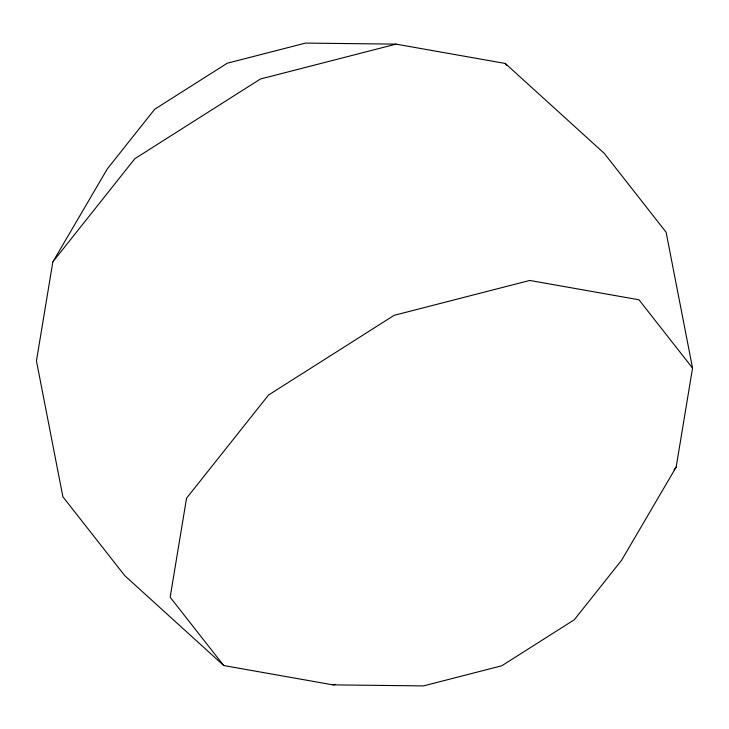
<?xml version="1.0" encoding="UTF-8"?>
<svg xmlns="http://www.w3.org/2000/svg" width="729" height="729" viewBox="0 0 729 729"><rect width="100%" height="100%" fill="white"/><g stroke="black" fill="none" stroke-linecap="round" stroke-linejoin="round"><path stroke-width="1.09" d="M52.843 261.875L36.45 360.901L62.894 496.786L124.777 575.673L223.748 665.55L332.962 684.868L423.485 685.907L501.771 665.777L574.288 619.768L621.627 560.191L676.157 467.125L692.55 368.099L666.106 232.214L604.223 153.327L505.252 63.45L396.038 44.132L305.515 43.093L227.229 63.223L154.712 109.232L107.373 168.809L52.843 261.875L134.838 158.694L260.453 78.996L396.038 44.132M674.033 469.795L676.157 467.125M332.962 684.868L335.167 684.303M505.252 63.45L506.646 65.227M692.55 368.099L638.959 299.774L529.737 280.455L394.161 315.32L268.545 395.018L186.551 498.199L170.158 597.224L223.748 665.55"/></g></svg>
